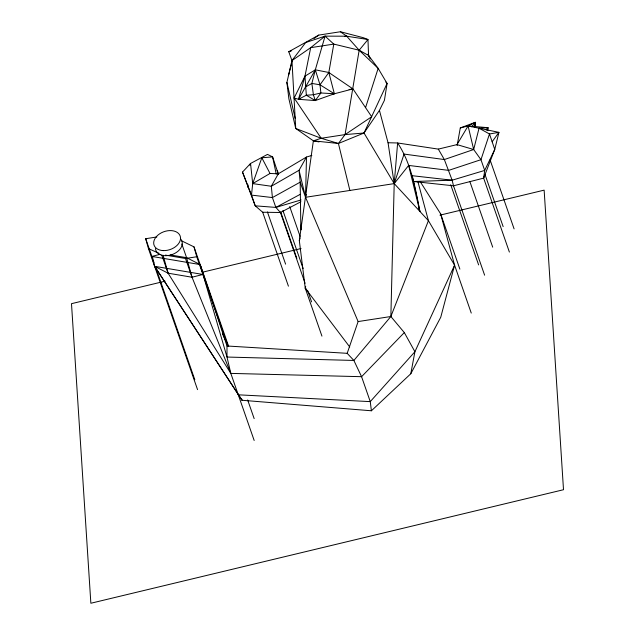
<?xml version="1.0" encoding="UTF-8"?>
<svg xmlns="http://www.w3.org/2000/svg" width="635" height="635" viewBox="0 0 635 635"><rect width="100%" height="100%" fill="white"/><g stroke="black" fill="none" stroke-linecap="round" stroke-linejoin="round"><path stroke-width="0.95" d="M170.315 254.937L186.587 257.683L200.168 264.581L226.997 357.045L353.87 360.45L390.858 316.516L394.208 183.61L397.629 142.978L388.041 142.74L379.436 110.387L384.429 100.29L387.088 83.463L378.15 68.366L368.546 55.451L359.164 50.228L333.796 44.093L310.69 47.665L291.965 60.595L286.901 82.455L288.854 98.623L295.727 128.476L313.373 140.827L319.048 141.923M487.799 130.659L487.918 127.691L468.09 125.952L460.288 127.929L457.152 145.494M301.331 227.886L300.879 229.775L301.331 223.877M474.782 127.095L475.25 122.325L460.288 127.929M278.4 174.244L272.59 156.893L267.502 154.392L250.539 163.481L252.706 183.618L251.492 195.104L255.23 205.827L262.676 212.233L288.425 286.171M509.389 252.071L483.64 178.133L483.878 176.22M475.385 127.111L475.25 122.325L468.09 125.952L473.678 149.519L480.965 159.687L484.695 170.418L452.144 180.205L413.607 181.507L453.493 185.801L483.64 178.133L484.695 170.418L494.76 149.423L498.935 132.358L468.09 125.952L456.994 144.613L438.309 149.114L397.629 142.978C411.131 163.354 415.33 187.881 419.87 211.407L418.719 207.685M379.436 110.387L364.014 133.009L345.059 134.596L321.207 138.279L313.373 140.827L299.323 240.601L305.252 288.226L321.937 336.121M349.885 190.452L338.415 143.486L345.059 134.596L359.164 50.228L367.975 39.505L363.284 37.687L340.408 31.75L318.778 35.092L288.758 51.729L291.965 60.595L295.727 128.476L321.207 138.279L338.415 143.486L364.014 133.009L387.088 83.463L385.826 82.026M370.245 59.007L368.546 55.451L367.975 39.505L346.702 36.211L325.064 36.139L310.69 47.665L304.967 76.16L294.148 97.996L298.498 99.306L315.285 100.568L334.375 93.766L328.819 72.485L333.796 44.093L325.064 36.139L305.681 42.537L291.965 60.595L291.322 64.056M159.957 254.341L151.868 256.429L154.615 266.311L242.046 400.264L371.396 410.781L410.789 373.753L414.917 351.726L454.581 265.184L440.619 213.812L420.433 181.991M474.25 127.079L475.25 122.325L471.749 126.817M487.283 130.524L487.918 127.691L479.044 128.214L473.678 149.519L444.349 159.552L404.058 154.075L394.208 183.61L428.427 220.67L454.581 265.184L471.257 313.071M349.71 346.932L305.252 288.226L305.689 286.314M288.608 75.097L291.163 64.921M454.581 265.184L440.746 317.254L410.789 373.753M325.064 36.139L315.325 69.818L304.967 76.16L298.498 99.306L300.442 99.004M306.372 194.437L305.554 197.294L358.124 321.564L347.178 353.322L353.87 360.45L361.577 376.69L370.261 401.622L371.396 410.781M299.323 240.601L300.157 237.839M365.562 107.632L378.15 68.366L359.164 50.228L346.702 36.211L340.408 31.75M311.856 155.424L306.491 157.043L299.045 170.283L271.312 186.253L252.706 183.618L261.818 157.782L272.59 156.893L276.249 174.125M483.64 178.133L494.76 149.423L489.482 133.969L479.044 128.214M358.124 321.564L390.858 316.516L428.427 220.67L417.965 181.912M249.849 165.195L250.539 163.481L242.506 172.085L255.23 205.827L275.844 207.415L301.117 199.93M487.18 129.024L487.918 127.691L486.219 129.953M492.149 141.78L498.935 132.358L489.482 133.969L480.965 159.687L448.715 170.363L408.646 165.425L394.208 183.61L305.554 197.294L306.491 157.043L278.305 173.807L271.312 186.253L272.415 197.572L275.844 207.415L280.448 212.503L305.094 283.266M349.083 89.519L352.965 88.916L328.819 72.485L315.325 69.818L298.498 99.306L306.332 95.226L313.396 94.734L320.881 92.98L334.375 93.766L352.965 88.916L371.697 116.753L345.059 134.596M304.967 76.16L306.332 95.226L315.285 100.568L320.881 92.98L320.016 84.804L328.819 72.485M390.858 316.516L404.312 332.573L361.577 376.69L230.815 373.396L168.092 273.193L161.806 255.143M314.023 38.529L318.778 35.092M252.706 183.618L270.018 173.466L278.305 173.807M305.467 87.043L311.872 83.431L320.016 84.804L334.375 93.766L332.438 94.067M300.879 229.775L300.172 182.166L305.554 197.294L299.045 170.283L300.172 182.166L272.415 197.572L251.492 195.104L242.506 172.085M275.844 207.415L300.268 194.326M300.926 201.747L280.448 212.503L262.676 212.233M291.441 50.808L288.758 51.729L290.671 51.435M154.615 266.311L168.092 273.193L192.024 277.233L202.914 274.463L154.615 266.311L242.046 400.264L241.467 398.589M165.06 281.194L71.493 303.673L90.861 603.25L563.507 489.72L544.139 190.143L439.968 215.162M202.676 272.161L301.069 248.531M197.556 389.628L148.447 248.602L145.701 238.72L156.845 236.958M344.749 36.512L346.702 36.211M165.402 255.111L185.499 258.508L196.747 256.754L227.878 346.146M238.276 394.811L370.261 401.622L414.917 351.726L404.312 332.573M152.979 258.064L151.868 256.429L200.168 264.581L226.989 345.988L347.178 353.322M313.373 140.827L338.415 143.486M484.616 275.185L453.493 185.801L452.144 180.205L412.234 175.712L419.87 211.407L408.646 165.425M456.994 144.613L473.678 149.519M148.447 248.602L158.948 253.294M181.38 240.728L194 246.872L228.695 346.504M305.252 288.226L306.721 289.56M294.148 97.996L321.207 138.279M364.014 133.009L394.208 183.61L388.041 142.74M277.066 170.609L278.066 172.315M438.309 149.114L444.349 159.552L452.144 180.205M261.818 157.782L270.018 173.466M222.377 333.653L228.275 346.17M368.054 54.158L369.641 57.682M185.499 258.508L192.024 277.233L230.815 373.396L254.175 440.484M490.077 159.909L514.096 228.886M484.973 174.419L503.15 226.624M469.892 181.65L492.704 247.166M450.691 184.69L478.631 264.914M440.619 213.812L459.883 269.129M300.172 182.166L300.823 184.039M289.719 206.589L300.117 236.434M282.916 210.502L303.125 268.534M280.646 211.844L296.878 258.453M307.681 290.719L311.579 301.887M267.422 211.955L285.599 264.152M247.666 399.971L254.159 418.616M181.816 243.975L186.587 257.683L192.024 277.233M145.701 238.72L154.146 262.969M155.448 266.7L194.81 379.738M315.285 100.568L313.396 94.734L311.872 83.431L315.325 69.818L320.016 84.804M194 246.872L196.747 256.754M163.108 255.254L168.092 273.193M230.815 373.396L226.997 357.045L226.989 345.988M286.901 82.455L295.212 118.491M247.888 184.626L247.991 187.508M180.721 239.006A13.843 9.446 -19.2 0 1 172.53 254.413A13.843 9.446 -19.2 0 1 155.464 248.61M163.235 250.595A13.843 9.446 -19.2 0 0 180.189 236.061A13.843 9.446 -19.2 0 0 157.901 235.133A13.843 9.446 -19.2 0 0 163.235 250.595"/></g></svg>
